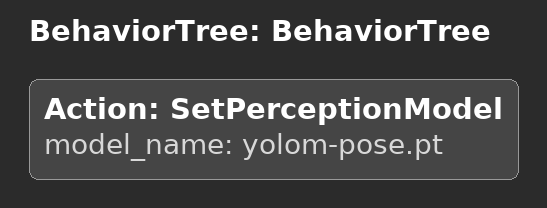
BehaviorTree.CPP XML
<?xml version="1.0"?>
<root main_tree_to_execute="BehaviorTree">
    <BehaviorTree ID="BehaviorTree">
        <Action ID="SetPerceptionModel" model_name="yolom-pose.pt"/>
    </BehaviorTree>
</root>
